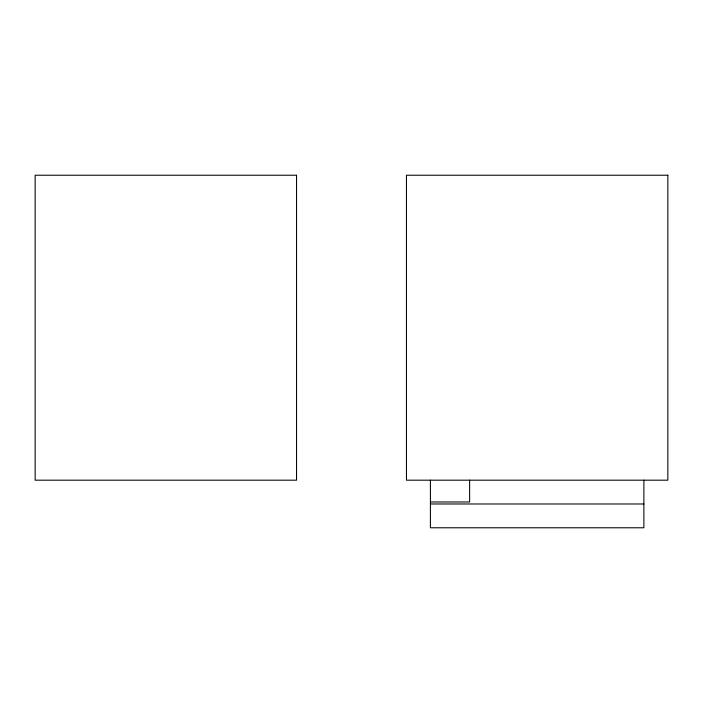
<?xml version="1.0" encoding="UTF-8"?>
<svg xmlns="http://www.w3.org/2000/svg" width="703" height="703" viewBox="0 0 703 703"><rect width="100%" height="100%" fill="white"/><g stroke="black" fill="none" stroke-linecap="round" stroke-linejoin="round"><path stroke-width="1.05" d="M430.412 501.977L469.622 501.977L469.622 480.184M430.412 503.981L643.886 503.981M643.886 480.184L643.886 527.777L430.412 527.777L430.412 480.184M296.543 175.223L35.15 175.223L35.15 480.184L296.543 480.184L296.543 175.223M667.85 175.223L406.457 175.223L406.457 480.184L667.85 480.184L667.85 175.223"/></g></svg>
